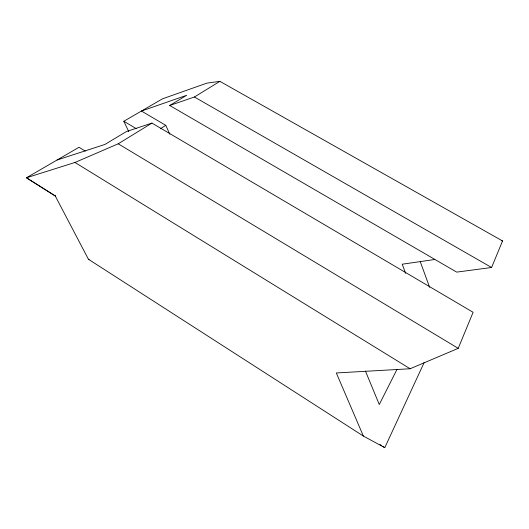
<?xml version="1.0" encoding="UTF-8"?>
<svg xmlns="http://www.w3.org/2000/svg" width="529" height="529" viewBox="0 0 529 529"><rect width="100%" height="100%" fill="white"/><g stroke="black" fill="none" stroke-linecap="round" stroke-linejoin="round"><path stroke-width="0.79" d="M424.212 362.405L384.795 447.66L363.37 436.068L336.318 372.965L410.12 368.759L458.226 348.346L473.105 312.289L151.942 123.092L126.319 131.589L104.96 144.43L57.086 160.003M169.849 134.254L165.762 125.333L141.435 111.044L186.651 95.299L169.71 105.489L456.692 272.111L491.593 267.502L502.55 240.953L219.892 81.34L206.865 83.146L162.502 98.817L123.839 121.26L128.778 131.642M397.048 369.275L379.273 404.52L365.427 371.027M160.347 128.778L165.762 125.333M55.505 196.14L26.45 177.784L74.979 162.463L118.225 143.802L151.942 123.092M169.71 105.489L194.407 96.999L219.892 81.34M434.759 259.501L402.219 264.209L405.664 273.4M85.328 151.115L79.019 147.274L26.45 177.784L55.214 195.902L88.429 259.263L89.13 259.289M501.327 240.695L502.55 240.953M194.407 96.999L491.593 267.502M123.839 121.26L136.33 128.673M118.225 143.802L458.226 348.346M74.979 162.463L410.12 368.759M55.214 195.902L55.796 196.279M379.934 444.532L381.323 445.425M382.712 446.317L384.795 447.66M88.429 259.263L363.37 436.068M420.277 261.723L429.621 287.287"/></g></svg>
